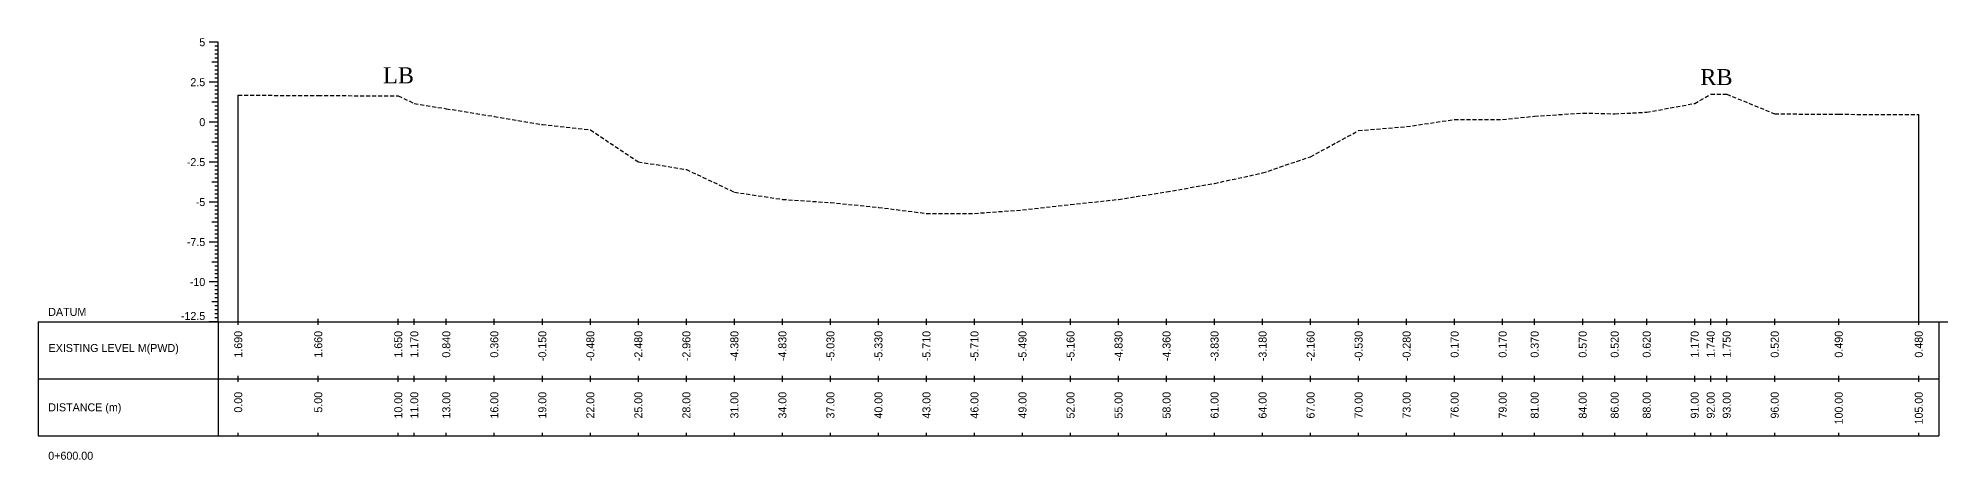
# Model space of a CAD drawing. Header units: inches. Extents: x 2527 to 3799, y -2520 to -1051.
# Drawn here: x 2959.5 to 3078.8, y -1367.1 to -1340.7 of the extents above; entities that cross this region are included whole.
import ezdxf
from ezdxf.enums import TextEntityAlignment as Align

# ---------------------------------------------------------------- set-up
doc = ezdxf.new("R2010")
doc.units = ezdxf.units.IN
doc.header["$MEASUREMENT"] = 0
doc.linetypes.add('HIDDEN', pattern=[0.375, 0.25, -0.125])
doc.layers.add('CS_Drawing', color=7, linetype='Continuous')
doc.layers.add('GL', color=3, linetype='HIDDEN')
doc.styles.add('romans', font='romans.shx')

msp = doc.modelspace()

# ---------------------------------------------------------------- linework, layer by layer
at = {"layer": 'CS_Drawing'}
for p, q in [((2970.74, -1340.99), (2970.18, -1340.99)), ((2970.74, -1340.99), (2970.35, -1340.99)), ((2970.74, -1340.99), (2970.52, -1340.99)), ((2970.74, -1358.49), (2970.74, -1340.99)), ((2970.74, -1342.24), (2970.35, -1342.24)), ((2970.74, -1341.24), (2970.52, -1341.24)), ((2970.74, -1341.49), (2970.52, -1341.49)), ((2970.74, -1341.74), (2970.52, -1341.74)), ((2970.74, -1341.99), (2970.52, -1341.99)), ((2970.74, -1342.24), (2970.52, -1342.24)), ((2970.74, -1342.49), (2970.52, -1342.49)), ((2970.74, -1342.74), (2970.52, -1342.74)), ((2970.74, -1342.99), (2970.52, -1342.99)), ((2970.74, -1343.24), (2970.52, -1343.24)), ((2970.74, -1343.49), (2970.18, -1343.49)), ((2970.74, -1343.49), (2970.35, -1343.49)), ((2970.74, -1343.49), (2970.52, -1343.49)), ((2970.74, -1343.74), (2970.52, -1343.74)), ((2970.74, -1343.99), (2970.52, -1343.99)), ((2970.74, -1344.24), (2970.52, -1344.24)), ((2970.74, -1344.49), (2970.52, -1344.49)), ((2971.99, -1358.49), (2971.99, -1344.3)), ((2970.74, -1344.74), (2970.35, -1344.74)), ((2970.74, -1344.74), (2970.52, -1344.74)), ((2970.74, -1344.99), (2970.52, -1344.99)), ((2970.74, -1345.24), (2970.52, -1345.24)), ((2970.74, -1345.49), (2970.52, -1345.49)), ((2970.74, -1345.74), (2970.52, -1345.74)), ((3076.99, -1358.49), (3076.99, -1345.51)), ((2970.74, -1345.99), (2970.18, -1345.99)), ((2970.74, -1345.99), (2970.35, -1345.99)), ((2970.74, -1345.99), (2970.52, -1345.99)), ((2970.74, -1346.24), (2970.52, -1346.24)), ((2970.74, -1346.49), (2970.52, -1346.49)), ((2970.74, -1346.74), (2970.52, -1346.74)), ((2970.74, -1346.99), (2970.52, -1346.99)), ((2970.74, -1347.24), (2970.35, -1347.24)), ((2970.74, -1347.24), (2970.52, -1347.24)), ((2970.74, -1347.49), (2970.52, -1347.49)), ((2970.74, -1347.74), (2970.52, -1347.74)), ((2970.74, -1347.99), (2970.52, -1347.99)), ((2970.74, -1348.49), (2970.18, -1348.49)), ((2970.74, -1348.49), (2970.35, -1348.49)), ((2970.74, -1348.24), (2970.52, -1348.24)), ((2970.74, -1348.49), (2970.52, -1348.49)), ((2970.74, -1348.74), (2970.52, -1348.74)), ((2970.74, -1348.99), (2970.52, -1348.99)), ((2970.74, -1349.24), (2970.52, -1349.24)), ((2970.74, -1349.74), (2970.35, -1349.74)), ((2970.74, -1349.49), (2970.52, -1349.49)), ((2970.74, -1349.74), (2970.52, -1349.74)), ((2970.74, -1349.99), (2970.52, -1349.99)), ((2970.74, -1350.24), (2970.52, -1350.24)), ((2970.74, -1350.49), (2970.52, -1350.49)), ((2970.74, -1350.99), (2970.18, -1350.99)), ((2970.74, -1350.99), (2970.35, -1350.99)), ((2970.74, -1350.74), (2970.52, -1350.74)), ((2970.74, -1350.99), (2970.52, -1350.99)), ((2970.74, -1351.24), (2970.52, -1351.24)), ((2970.74, -1351.49), (2970.52, -1351.49)), ((2970.74, -1351.74), (2970.52, -1351.74)), ((2970.74, -1352.24), (2970.35, -1352.24)), ((2970.74, -1351.99), (2970.52, -1351.99)), ((2970.74, -1352.24), (2970.52, -1352.24)), ((2970.74, -1352.49), (2970.52, -1352.49)), ((2970.74, -1352.74), (2970.52, -1352.74)), ((2970.74, -1352.99), (2970.52, -1352.99)), ((2970.74, -1353.49), (2970.18, -1353.49)), ((2970.74, -1353.49), (2970.35, -1353.49)), ((2970.74, -1353.24), (2970.52, -1353.24)), ((2970.74, -1353.49), (2970.52, -1353.49)), ((2970.74, -1353.74), (2970.52, -1353.74)), ((2970.74, -1353.99), (2970.52, -1353.99)), ((2970.74, -1354.74), (2970.35, -1354.74)), ((2970.74, -1354.24), (2970.52, -1354.24)), ((2970.74, -1354.49), (2970.52, -1354.49)), ((2970.74, -1354.74), (2970.52, -1354.74)), ((2970.74, -1354.99), (2970.52, -1354.99)), ((2970.74, -1355.24), (2970.52, -1355.24)), ((2970.74, -1355.99), (2970.18, -1355.99)), ((2970.74, -1355.99), (2970.35, -1355.99)), ((2970.74, -1355.49), (2970.52, -1355.49)), ((2970.74, -1355.74), (2970.52, -1355.74)), ((2970.74, -1355.99), (2970.52, -1355.99)), ((2970.74, -1356.24), (2970.52, -1356.24)), ((2970.74, -1356.49), (2970.52, -1356.49)), ((2970.74, -1357.24), (2970.35, -1357.24)), ((2970.74, -1356.74), (2970.52, -1356.74)), ((2970.74, -1356.99), (2970.52, -1356.99)), ((2970.74, -1357.24), (2970.52, -1357.24)), ((2970.74, -1357.49), (2970.52, -1357.49)), ((2970.74, -1357.74), (2970.52, -1357.74)), ((2959.49, -1358.49), (2970.74, -1358.49)), ((2959.49, -1358.49), (2959.49, -1365.61)), ((2970.74, -1358.49), (2970.18, -1358.49)), ((2970.74, -1358.49), (2970.35, -1358.49)), ((2970.74, -1357.99), (2970.52, -1357.99)), ((2970.74, -1358.24), (2970.52, -1358.24)), ((2970.74, -1358.49), (2970.52, -1358.49)), ((2970.74, -1358.49), (3078.24, -1358.49)), ((2970.74, -1358.49), (2970.74, -1365.61)), ((2971.99, -1358.67), (2971.99, -1358.3)), ((2976.99, -1358.67), (2976.99, -1358.3)), ((2981.99, -1358.67), (2981.99, -1358.3)), ((2982.99, -1358.67), (2982.99, -1358.3)), ((2984.99, -1358.67), (2984.99, -1358.3)), ((2987.99, -1358.67), (2987.99, -1358.3)), ((2990.99, -1358.67), (2990.99, -1358.3)), ((2993.99, -1358.67), (2993.99, -1358.3)), ((2996.99, -1358.67), (2996.99, -1358.3)), ((2999.99, -1358.67), (2999.99, -1358.3)), ((3002.99, -1358.67), (3002.99, -1358.3)), ((3005.99, -1358.67), (3005.99, -1358.3)), ((3008.99, -1358.67), (3008.99, -1358.3)), ((3011.99, -1358.67), (3011.99, -1358.3)), ((3014.99, -1358.67), (3014.99, -1358.3)), ((3017.99, -1358.67), (3017.99, -1358.3)), ((3020.99, -1358.67), (3020.99, -1358.3)), ((3023.99, -1358.67), (3023.99, -1358.3)), ((3026.99, -1358.67), (3026.99, -1358.3)), ((3029.99, -1358.67), (3029.99, -1358.3)), ((3032.99, -1358.67), (3032.99, -1358.3)), ((3035.99, -1358.67), (3035.99, -1358.3)), ((3038.99, -1358.67), (3038.99, -1358.3)), ((3041.99, -1358.67), (3041.99, -1358.3)), ((3044.99, -1358.67), (3044.99, -1358.3)), ((3047.99, -1358.67), (3047.99, -1358.3)), ((3050.99, -1358.67), (3050.99, -1358.3)), ((3052.99, -1358.67), (3052.99, -1358.3)), ((3055.99, -1358.67), (3055.99, -1358.3)), ((3057.99, -1358.67), (3057.99, -1358.3)), ((3059.99, -1358.67), (3059.99, -1358.3)), ((3062.99, -1358.67), (3062.99, -1358.3)), ((3063.99, -1358.67), (3063.99, -1358.3)), ((3064.99, -1358.67), (3064.99, -1358.3)), ((3067.99, -1358.67), (3067.99, -1358.3)), ((3071.99, -1358.67), (3071.99, -1358.3)), ((3076.99, -1358.67), (3076.99, -1358.3)), ((3078.24, -1358.49), (3078.8, -1358.49)), ((3078.24, -1358.49), (3078.63, -1358.49)), ((3078.24, -1358.49), (3078.47, -1358.49)), ((3078.24, -1358.49), (3078.24, -1365.61)), ((2959.49, -1362.05), (2970.74, -1362.05)), ((2970.74, -1362.05), (3078.24, -1362.05)), ((2970.74, -1362.05), (3078.24, -1362.05)), ((2971.99, -1362.24), (2971.99, -1361.86)), ((2976.99, -1362.24), (2976.99, -1361.86)), ((2981.99, -1362.24), (2981.99, -1361.86)), ((2982.99, -1362.24), (2982.99, -1361.86)), ((2984.99, -1362.24), (2984.99, -1361.86)), ((2987.99, -1362.24), (2987.99, -1361.86)), ((2990.99, -1362.24), (2990.99, -1361.86)), ((2993.99, -1362.24), (2993.99, -1361.86)), ((2996.99, -1362.24), (2996.99, -1361.86)), ((2999.99, -1362.24), (2999.99, -1361.86)), ((3002.99, -1362.24), (3002.99, -1361.86)), ((3005.99, -1362.24), (3005.99, -1361.86)), ((3008.99, -1362.24), (3008.99, -1361.86)), ((3011.99, -1362.24), (3011.99, -1361.86)), ((3014.99, -1362.24), (3014.99, -1361.86)), ((3017.99, -1362.24), (3017.99, -1361.86)), ((3020.99, -1362.24), (3020.99, -1361.86)), ((3023.99, -1362.24), (3023.99, -1361.86)), ((3026.99, -1362.24), (3026.99, -1361.86)), ((3029.99, -1362.24), (3029.99, -1361.86)), ((3032.99, -1362.24), (3032.99, -1361.86)), ((3035.99, -1362.24), (3035.99, -1361.86)), ((3038.99, -1362.24), (3038.99, -1361.86)), ((3041.99, -1362.24), (3041.99, -1361.86)), ((3044.99, -1362.24), (3044.99, -1361.86)), ((3047.99, -1362.24), (3047.99, -1361.86)), ((3050.99, -1362.24), (3050.99, -1361.86)), ((3052.99, -1362.24), (3052.99, -1361.86)), ((3055.99, -1362.24), (3055.99, -1361.86)), ((3057.99, -1362.24), (3057.99, -1361.86)), ((3059.99, -1362.24), (3059.99, -1361.86)), ((3062.99, -1362.24), (3062.99, -1361.86)), ((3063.99, -1362.24), (3063.99, -1361.86)), ((3064.99, -1362.24), (3064.99, -1361.86)), ((3067.99, -1362.24), (3067.99, -1361.86)), ((3071.99, -1362.24), (3071.99, -1361.86)), ((3076.99, -1362.24), (3076.99, -1361.86)), ((2959.49, -1365.61), (2970.74, -1365.61)), ((2970.74, -1365.61), (3078.24, -1365.61)), ((2971.99, -1365.61), (2971.99, -1365.42)), ((2976.99, -1365.61), (2976.99, -1365.42)), ((2981.99, -1365.61), (2981.99, -1365.42)), ((2982.99, -1365.61), (2982.99, -1365.42)), ((2984.99, -1365.61), (2984.99, -1365.42)), ((2987.99, -1365.61), (2987.99, -1365.42)), ((2990.99, -1365.61), (2990.99, -1365.42)), ((2993.99, -1365.61), (2993.99, -1365.42)), ((2996.99, -1365.61), (2996.99, -1365.42)), ((2999.99, -1365.61), (2999.99, -1365.42)), ((3002.99, -1365.61), (3002.99, -1365.42)), ((3005.99, -1365.61), (3005.99, -1365.42)), ((3008.99, -1365.61), (3008.99, -1365.42)), ((3011.99, -1365.61), (3011.99, -1365.42)), ((3014.99, -1365.61), (3014.99, -1365.42)), ((3017.99, -1365.61), (3017.99, -1365.42)), ((3020.99, -1365.61), (3020.99, -1365.42)), ((3023.99, -1365.61), (3023.99, -1365.42)), ((3026.99, -1365.61), (3026.99, -1365.42)), ((3029.99, -1365.61), (3029.99, -1365.42)), ((3032.99, -1365.61), (3032.99, -1365.42)), ((3035.99, -1365.61), (3035.99, -1365.42)), ((3038.99, -1365.61), (3038.99, -1365.42)), ((3041.99, -1365.61), (3041.99, -1365.42)), ((3044.99, -1365.61), (3044.99, -1365.42)), ((3047.99, -1365.61), (3047.99, -1365.42)), ((3050.99, -1365.61), (3050.99, -1365.42)), ((3052.99, -1365.61), (3052.99, -1365.42)), ((3055.99, -1365.61), (3055.99, -1365.42)), ((3057.99, -1365.61), (3057.99, -1365.42)), ((3059.99, -1365.61), (3059.99, -1365.42)), ((3062.99, -1365.61), (3062.99, -1365.42)), ((3063.99, -1365.61), (3063.99, -1365.42)), ((3064.99, -1365.61), (3064.99, -1365.42)), ((3067.99, -1365.61), (3067.99, -1365.42)), ((3071.99, -1365.61), (3071.99, -1365.42)), ((3076.99, -1365.61), (3076.99, -1365.42))]:
    msp.add_line(p, q, dxfattribs=at)
at = {"layer": 'GL'}
msp.add_lwpolyline([(2971.99, -1344.3), (2976.99, -1344.33), (2981.99, -1344.34), (2982.99, -1344.82), (2984.99, -1345.15), (2987.99, -1345.63), (2990.99, -1346.14), (2993.99, -1346.47), (2996.99, -1348.47), (2999.99, -1348.95), (3002.99, -1350.37), (3005.99, -1350.82), (3008.99, -1351.02), (3011.99, -1351.32), (3014.99, -1351.7), (3017.99, -1351.7), (3020.99, -1351.48), (3023.99, -1351.15), (3026.99, -1350.82), (3029.99, -1350.35), (3032.99, -1349.82), (3035.99, -1349.17), (3038.99, -1348.15), (3041.99, -1346.52), (3044.99, -1346.27), (3047.99, -1345.82), (3050.99, -1345.82), (3052.99, -1345.62), (3055.99, -1345.42), (3057.99, -1345.47), (3059.99, -1345.37), (3062.99, -1344.82), (3063.99, -1344.25), (3064.99, -1344.24), (3067.99, -1345.47), (3071.99, -1345.5), (3076.99, -1345.51)], dxfattribs=at)

# ---------------------------------------------------------------- texts
at = {"char_height": 1, "width": 87.7722, "attachment_point": 1, "style": 'romans'}
for s, insert in [('{\\fTimes New Roman|b0|i0|c0|p18;LB}', (2981.04, -1342.56)), ('{\\fTimes New Roman|b0|i0|c0|p18;RB}', (3063.34, -1342.67))]:
    msp.add_mtext(s, dxfattribs=dict(at, insert=insert))
at = {"layer": 'CS_Drawing'}
for s, p in [('5', (2969.93, -1340.99)), ('2.5', (2969.93, -1343.49)), ('0', (2969.93, -1345.99)), ('-2.5', (2969.93, -1348.49)), ('-5', (2969.93, -1350.99)), ('-7.5', (2969.93, -1353.49)), ('-10', (2969.93, -1355.99))]:
    msp.add_text(s, height=0.5, dxfattribs=at).set_placement(p, align=Align.MIDDLE_RIGHT)
for s, p in [('DATUM', (2960.12, -1357.86)), ('EXISTING LEVEL M(PWD)', (2960.14, -1360.12)), ('DISTANCE (m)', (2960.12, -1363.83)), ('0+600.00', (2960.12, -1366.86))]:
    msp.add_text(s, height=0.5, dxfattribs=at).set_placement(p, align=Align.MIDDLE_LEFT)
msp.add_text('-12.5', height=0.5, dxfattribs=at).set_placement((2969.93, -1358.37), align=Align.RIGHT)
for s, p in [('1.690', (2971.99, -1359.05)), ('1.660', (2976.99, -1359.05)), ('1.650', (2981.99, -1359.05)), ('1.170', (2982.99, -1359.05)), ('0.840', (2984.99, -1359.05)), ('0.360', (2987.99, -1359.05)), ('-0.150', (2990.99, -1359.05)), ('-0.480', (2993.99, -1359.05)), ('-2.480', (2996.99, -1359.05)), ('-2.960', (2999.99, -1359.05)), ('-4.380', (3002.99, -1359.05)), ('-4.830', (3005.99, -1359.05)), ('-5.030', (3008.99, -1359.05)), ('-5.330', (3011.99, -1359.05)), ('-5.710', (3014.99, -1359.05)), ('-5.710', (3017.99, -1359.05)), ('-5.490', (3020.99, -1359.05)), ('-5.160', (3023.99, -1359.05)), ('-4.830', (3026.99, -1359.05)), ('-4.360', (3029.99, -1359.05)), ('-3.830', (3032.99, -1359.05)), ('-3.180', (3035.99, -1359.05)), ('-2.160', (3038.99, -1359.05)), ('-0.530', (3041.99, -1359.05)), ('-0.280', (3044.99, -1359.05)), ('0.170', (3047.99, -1359.05)), ('0.170', (3050.99, -1359.05)), ('0.370', (3052.99, -1359.05)), ('0.570', (3055.99, -1359.05)), ('0.520', (3057.99, -1359.05)), ('0.620', (3059.99, -1359.05)), ('1.170', (3062.99, -1359.05)), ('1.740', (3063.99, -1359.05)), ('1.750', (3064.99, -1359.05)), ('0.520', (3067.99, -1359.05)), ('0.490', (3071.99, -1359.05)), ('0.480', (3076.99, -1359.05)), ('0.00', (2971.99, -1362.86)), ('5.00', (2976.99, -1362.86)), ('10.00', (2981.99, -1362.86)), ('11.00', (2982.99, -1362.86)), ('13.00', (2984.99, -1362.86)), ('16.00', (2987.99, -1362.86)), ('19.00', (2990.99, -1362.86)), ('22.00', (2993.99, -1362.86)), ('25.00', (2996.99, -1362.86)), ('28.00', (2999.99, -1362.86)), ('31.00', (3002.99, -1362.86)), ('34.00', (3005.99, -1362.86)), ('37.00', (3008.99, -1362.86)), ('40.00', (3011.99, -1362.86)), ('43.00', (3014.99, -1362.86)), ('46.00', (3017.99, -1362.86)), ('49.00', (3020.99, -1362.86)), ('52.00', (3023.99, -1362.86)), ('55.00', (3026.99, -1362.86)), ('58.00', (3029.99, -1362.86)), ('61.00', (3032.99, -1362.86)), ('64.00', (3035.99, -1362.86)), ('67.00', (3038.99, -1362.86)), ('70.00', (3041.99, -1362.86)), ('73.00', (3044.99, -1362.86)), ('76.00', (3047.99, -1362.86)), ('79.00', (3050.99, -1362.86)), ('81.00', (3052.99, -1362.86)), ('84.00', (3055.99, -1362.86)), ('86.00', (3057.99, -1362.86)), ('88.00', (3059.99, -1362.86)), ('91.00', (3062.99, -1362.86)), ('92.00', (3063.99, -1362.86)), ('93.00', (3064.99, -1362.86)), ('96.00', (3067.99, -1362.86)), ('100.00', (3071.99, -1362.86)), ('105.00', (3076.99, -1362.86))]:
    msp.add_text(s, height=0.5, rotation=90, dxfattribs=at).set_placement(p, align=Align.MIDDLE_RIGHT)

doc.saveas('drawing.dxf')
